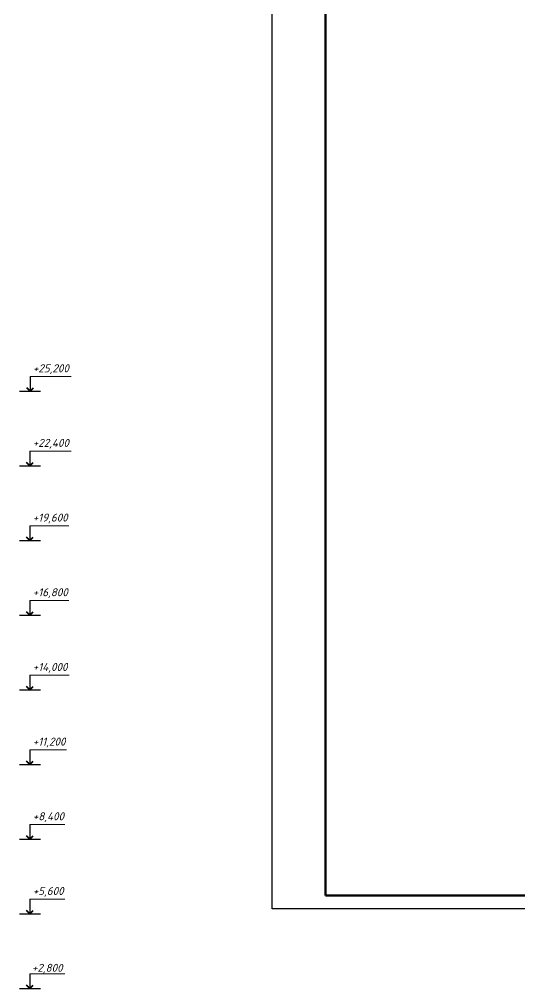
# Model space of a CAD drawing. Header units: millimetres. Extents: x -710977 to 10671, y -929782 to 89628.
# Drawn here: x 751.8 to 939.4, y 4238.9 to 4602.3 of the extents above; entities that cross this region are included whole.
import ezdxf

# ---------------------------------------------------------------- set-up
doc = ezdxf.new("R2010")
doc.units = ezdxf.units.MM
doc.header["$LTSCALE"] = 0.4
doc.layers.add('А1', color=7, linetype='Continuous')
doc.layers.add('Надписи', color=7, linetype='Continuous', lineweight=20)
doc.layers.add('основной', color=7, linetype='Continuous', lineweight=60)
doc.styles.add('текстовый', font='isocpeui.ttf', dxfattribs={"height": 5})

msp = doc.modelspace()

# ---------------------------------------------------------------- linework, layer by layer
at = {"color": 7, "lineweight": 20}
for p, q in [((755.76, 4468.412), (771.188, 4468.412)), ((755.699, 4440.442), (771.126, 4440.442)), ((755.699, 4412.442), (770.266, 4412.442)), ((755.699, 4384.442), (770.352, 4384.442)), ((755.699, 4356.442), (770.472, 4356.442)), ((755.699, 4328.442), (769.375, 4328.442)), ((755.699, 4300.442), (768.751, 4300.442)), ((755.699, 4272.442), (768.751, 4272.442)), ((755.699, 4244.442), (768.751, 4244.442))]:
    msp.add_line(p, q, dxfattribs=at)
at = {"color": 7, "lineweight": 25}
for p, q in [((755.76, 4468.412), (755.76, 4462.908)), ((751.816, 4462.908), (759.704, 4462.908)), ((755.699, 4440.442), (755.699, 4434.938)), ((751.755, 4434.938), (759.643, 4434.938)), ((755.699, 4412.442), (755.699, 4406.938)), ((751.755, 4406.938), (759.643, 4406.938)), ((755.699, 4384.442), (755.699, 4378.938)), ((751.755, 4378.938), (759.643, 4378.938)), ((755.699, 4356.442), (755.699, 4350.938)), ((751.755, 4350.938), (759.643, 4350.938)), ((755.699, 4328.442), (755.699, 4322.938)), ((751.755, 4322.938), (759.643, 4322.938)), ((755.699, 4300.442), (755.699, 4294.938)), ((751.755, 4294.938), (759.643, 4294.938)), ((755.699, 4272.442), (755.699, 4266.938)), ((751.755, 4266.938), (759.643, 4266.938)), ((755.699, 4244.442), (755.699, 4238.938)), ((751.755, 4238.938), (759.643, 4238.938))]:
    msp.add_line(p, q, dxfattribs=at)
at = {"layer": 'А1'}
for p, q in [((846.544, 4268.791), (846.544, 4862.791)), ((1687.544, 4268.791), (846.544, 4268.791))]:
    msp.add_line(p, q, dxfattribs=at)
at = {"layer": 'Надписи', "color": 7, "linetype": 'ByBlock', "lineweight": 40, "ltscale": 0.2}
for p, q in [((755.76, 4462.908), (754.488, 4464.181)), ((755.76, 4462.908), (757.033, 4464.181)), ((755.699, 4434.938), (754.426, 4436.211)), ((755.699, 4434.938), (756.971, 4436.211)), ((755.699, 4406.938), (754.426, 4408.211)), ((755.699, 4406.938), (756.971, 4408.211)), ((755.699, 4378.938), (754.426, 4380.211)), ((755.699, 4378.938), (756.971, 4380.211)), ((755.699, 4350.938), (754.426, 4352.211)), ((755.699, 4350.938), (756.971, 4352.211)), ((755.699, 4322.938), (754.426, 4324.211)), ((755.699, 4322.938), (756.971, 4324.211)), ((755.699, 4294.938), (754.426, 4296.211)), ((755.699, 4294.938), (756.971, 4296.211)), ((755.699, 4266.938), (754.426, 4268.211)), ((755.699, 4266.938), (756.971, 4268.211)), ((755.699, 4238.938), (754.426, 4240.211)), ((755.699, 4238.938), (756.971, 4240.211))]:
    msp.add_line(p, q, dxfattribs=at)
at = {"layer": 'основной'}
for p, q in [((866.544, 4273.791), (866.544, 4857.791)), ((1682.544, 4273.791), (866.544, 4273.791))]:
    msp.add_line(p, q, dxfattribs=at)

# ---------------------------------------------------------------- texts
at = {"color": 7, "lineweight": 20, "char_height": 3, "width": 14.94504, "attachment_point": 1, "style": 'текстовый'}
for s, insert in [('{\\fISOCPEUR|b0|i1|c0|p34;+2\\fISOCPEUR|b0|i1|c204|p34;5\\fISOCPEUR|b0|i1|c0|p34;,\\fISOCPEUR|b0|i1|c204|p34;2\\fISOCPEUR|b0|i1|c0|p34;00}', (756.852, 4473.018)), ('{\\fISOCPEUR|b0|i1|c0|p34;+22,400}', (756.79, 4445.048)), ('{\\fISOCPEUR|b0|i1|c0|p34;+19,600}', (756.79, 4417.048)), ('{\\fISOCPEUR|b0|i1|c0|p34;+16,800}', (756.79, 4389.048)), ('{\\fISOCPEUR|b0|i1|c0|p34;+14,000}', (756.79, 4361.048)), ('{\\fISOCPEUR|b0|i1|c0|p34;+11,200}', (756.79, 4333.048)), ('{\\fISOCPEUR|b0|i1|c0|p34;+8,400}', (756.79, 4305.048)), ('{\\fISOCPEUR|b0|i1|c0|p34;+5,600}', (756.79, 4277.048)), ('{\\fISOCPEUR|b0|i1|c0|p34;+2,800}', (756.451, 4248.238))]:
    msp.add_mtext(s, dxfattribs=dict(at, insert=insert))

doc.saveas('drawing.dxf')
